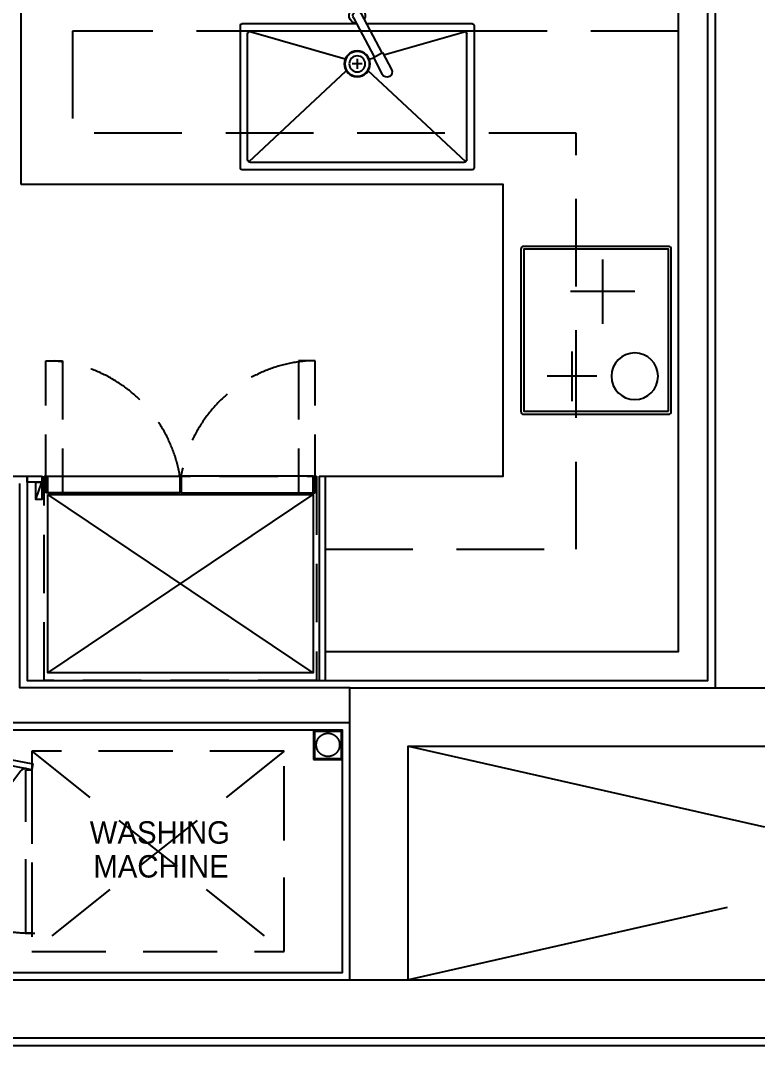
# Model space of a CAD drawing. Header units: millimetres. Extents: x 10000 to 302800, y 6800 to 229018.
# Drawn here: x 214321 to 216843, y 40253 to 43764 of the extents above; entities that cross this region are included whole.
import ezdxf

# ---------------------------------------------------------------- set-up
doc = ezdxf.new("R2010")
doc.units = ezdxf.units.MM
doc.header["$LTSCALE"] = 400
doc.header["$MEASUREMENT"] = 0
for name, pattern in [('X-ROOM TYPE-SR-1.3+1.7Bay$0$HIDDEN', [0.375, 0.25, -0.125]), ('X-ROOM TYPE-SR-1.3+1.7Bay$0$PHANTOM2', [1.25, 0.625, -0.125, 0.125, -0.125, 0.125, -0.125]), ('X-ROOM TYPE-SR-1.3+1.7Bay$0$X-ROOM TYPE-HOTEL-DS-1$0$DASHED', [3, 2, -1]), ('X-ROOM TYPE-SR-1.3+1.7Bay$0$X-ROOM TYPE-SR-2bay_1$0$X-ROOM TYPE-SR-1.3+1.7Bay$0$HIDDEN2', [4.7625, 3.175, -1.5875]), ('X-ROOM TYPE-SR-1.3+1.7Bay$0$X-ROOM TYPE-SR-2bay_1$0$X-ROOM TYPE-SR-3Bay$0$HIDDEN2', [4.7625, 3.175, -1.5875])]:
    doc.linetypes.add(name, pattern=pattern)
doc.layers.get('0').update_dxf_attribs({"linetype": 'CONTINUOUS'})
for name, color, linetype in [('A-TXT1', 3, 'CONTINUOUS'), ('X-ROOM TYPE-SR-1.3+1.7Bay$0$.WA_Built-in_Lower', 252, 'CONTINUOUS'), ('X-ROOM TYPE-SR-1.3+1.7Bay$0$.WA_Sani-Fix', 252, 'CONTINUOUS'), ('X-ROOM TYPE-SR-1.3+1.7Bay$0$.WA_SANIDRAIN', 252, 'CONTINUOUS'), ('X-ROOM TYPE-SR-1.3+1.7Bay$0$.WA_Wall-Finish', 252, 'CONTINUOUS'), ('X-ROOM TYPE-SR-1.3+1.7Bay$0$A-OPEN2', 252, 'X-ROOM TYPE-SR-1.3+1.7Bay$0$X-ROOM TYPE-HOTEL-DS-1$0$DASHED'), ('X-ROOM TYPE-SR-1.3+1.7Bay$0$A-WALD', 7, 'CONTINUOUS'), ('X-ROOM TYPE-SR-1.3+1.7Bay$0$X-ROOM TYPE-SR-1.3+1.7Bay$0$.WA_Furn', 252, 'CONTINUOUS'), ('X-ROOM TYPE-SR-1.3+1.7Bay$0$X-ROOM TYPE-SR-2bay_1$0$0-RefEdit0', 252, 'CONTINUOUS')]:
    doc.layers.add(name, color=color, linetype=linetype)
doc.styles.add('X-ROOM TYPE-SR-1.3+1.7Bay$0$X-ROOM TYPE-SR-2bay_1$0$X-ROOM TYPE-SR-1.3+1.7Bay$0$HY울릉도L', font='')
doc.styles.get('X-ROOM TYPE-SR-1.3+1.7Bay$0$X-ROOM TYPE-SR-2bay_1$0$X-ROOM TYPE-SR-1.3+1.7Bay$0$HY울릉도L').set_extended_font_data('HYGothic-Extra')

# ---------------------------------------------------------------- blocks, each defined once
blk = doc.blocks.new('X-ROOM TYPE-SR-1.3+1.7Bay$0$X-ROOM TYPE-SR-1.3+1.7Bay$0$X-ROOM TYPE-SR-1.3+1.7Bay$0$A$Ca76cda80')
at = {"layer": 'X-ROOM TYPE-SR-1.3+1.7Bay$0$.WA_Sani-Fix'}
for p, q in [((0, 795), (0, 5)), ((495, 800), (5, 800)), ((35, 775), (465, 775)), ((500, 795), (500, 431.9)), ((25, 765), (25, 757)), ((25, 765), (25, 35)), ((27.3, 771.4), (338.6, 437.4)), ((393.5, 491.4), (473.3, 770.6)), ((475, 765), (475, 445.1)), ((401.8, 487), (343.4, 517.7)), ((385, 455.2), (326.6, 485.9)), ((385, 455.2), (401.8, 487)), ((520.6, 387.2), (386.4, 457.8)), ((536.4, 412.8), (400.4, 484.3)), ((379.2, 441.3), (383.4, 456)), ((380.1, 400), (345.1, 400)), ((362.6, 417.5), (362.6, 382.5)), ((475, 411.2), (475, 35)), ((500, 398.1), (500, 5)), ((27.3, 28.6), (338.6, 362.6)), ((379.2, 358.7), (473.3, 29.4)), ((35, 25), (465, 25)), ((5, 0), (495, 0))]:
    blk.add_line(p, q, dxfattribs=at)
for radius in [44.5, 42.5, 27.5]:
    blk.add_circle((362.6, 400), radius, dxfattribs=at)
for centre, radius, start, end in [((5, 795), 5, 90, 180), ((35, 765), 10, 90, 180), ((465, 765), 10, 0, 90), ((495, 795), 5, 0, 90), ((335, 501.8), 18, 62.2454, 242.2454), ((528.5, 400), 27.5, 185.2137, 119.277), ((528.5, 400), 15, 238.3208, 58.3208), ((5, 5), 5, 180, 270), ((35, 35), 10, 180, 270), ((465, 35), 10, 270, 0), ((495, 5), 5, 270, 0)]:
    blk.add_arc(centre, radius, start, end, dxfattribs=at)
blk = doc.blocks.new('X-ROOM TYPE-SR-1.3+1.7Bay$0$REF-604L')
at = {"layer": 'X-ROOM TYPE-SR-1.3+1.7Bay$0$.WA_Built-in_Lower', "ltscale": 2}
for p, q in [((-454, 27), (454, 638)), ((454, 27), (-454, 638))]:
    blk.add_line(p, q, dxfattribs=at)
at = {"layer": 'X-ROOM TYPE-SR-1.3+1.7Bay$0$.WA_Built-in_Lower', "linetype": 'X-ROOM TYPE-SR-1.3+1.7Bay$0$HIDDEN', "ltscale": 2}
for points in [[(-461, 643), (-461, 1095), (-404, 1095), (-404, 643)], [(461, 643), (461, 1095), (404, 1095), (404, 643)], [(-466, 700), (466, 700), (466, 0), (-466, 0)]]:
    blk.add_lwpolyline(points, close=True, dxfattribs=at)
at = {"layer": 'X-ROOM TYPE-SR-1.3+1.7Bay$0$.WA_Built-in_Lower'}
for points in [[(-454, 700), (-2, 700), (-2, 643), (-454, 643)], [(2, 643), (454, 643), (454, 700), (2, 700)], [(-454, 638), (454, 638), (454, 27), (-454, 27)]]:
    blk.add_lwpolyline(points, close=True, dxfattribs=at)
at = {"layer": 'X-ROOM TYPE-SR-1.3+1.7Bay$0$.WA_Built-in_Lower', "linetype": 'X-ROOM TYPE-SR-1.3+1.7Bay$0$HIDDEN', "ltscale": 2}
for centre, start, end in [((-470.1, 621.9), 9.4732, 85.4517), ((470.1, 621.9), 94.5483, 170.5268)]:
    blk.add_arc(centre, 474.6, start, end, dxfattribs=at)
blk = doc.blocks.new('X-ROOM TYPE-SR-1.3+1.7Bay$0$X-ROOM TYPE-SR-1.3+1.7Bay$0$X-ROOM TYPE-SR-1.3+1.7Bay$0$A$Ca1b52838')
at = {"layer": 'X-ROOM TYPE-SR-1.3+1.7Bay$0$.WA_Sani-Fix', "ltscale": 150}
for p, q in [((420, 390), (420, 170)), ((130, 260), (130, 90)), ((530, 280), (310, 280)), ((215, 175), (45, 175))]:
    blk.add_line(p, q, dxfattribs=at)
blk.add_lwpolyline([(10, 515), (565, 515, -0.414214), (575, 505), (575, 10, -0.414214), (565, 0), (10, 0, -0.414214), (0, 10), (0, 505, -0.414214)], format="xyb", close=True, dxfattribs=at)
blk.add_lwpolyline([(10, 505), (565, 505), (565, 10), (10, 10)], close=True, dxfattribs=at)
blk.add_circle((130, 390), 80, dxfattribs=at)
blk = doc.blocks.new('X-ROOM TYPE-SR-1.3+1.7Bay$0$A$C025413A3')
at = {"layer": 'X-ROOM TYPE-SR-1.3+1.7Bay$0$.WA_SANIDRAIN', "color": 8, "linetype": 'X-ROOM TYPE-SR-1.3+1.7Bay$0$HIDDEN', "ltscale": 100, "elevation": 0}
for points in [[(0, 0), (100, 0), (100, 100), (0, 100)], [(3.8, 3.8), (96.2, 3.8), (96.2, 96.1), (3.8, 96.1)]]:
    blk.add_lwpolyline(points, close=True, dxfattribs=at)
at = {"layer": 'X-ROOM TYPE-SR-1.3+1.7Bay$0$.WA_SANIDRAIN', "color": 8, "linetype": 'X-ROOM TYPE-SR-1.3+1.7Bay$0$HIDDEN', "ltscale": 100}
blk.add_circle((49.9, 50, 0), 39.9, dxfattribs=at)
blk = doc.blocks.new('X-ROOM TYPE-SR-1.3+1.7Bay$0$X-ROOM TYPE-SR-2bay_1$0$WASHING MACHINE')
at = {"layer": 'X-ROOM TYPE-SR-1.3+1.7Bay$0$X-ROOM TYPE-SR-2bay_1$0$0-RefEdit0', "color": 8, "linetype": 'X-ROOM TYPE-SR-1.3+1.7Bay$0$X-ROOM TYPE-SR-2bay_1$0$X-ROOM TYPE-SR-1.3+1.7Bay$0$HIDDEN2', "ltscale": 0.2}
for p, q in [((0, 343), (-864, -343)), ((-864, 343), (0, -343))]:
    blk.add_line(p, q, dxfattribs=at)
for points in [[(-1414, 385.5), (-1410.2, 405.2), (-860.2, 299.6), (-864, 280), (-1414, 385.5)], [(-864, -280), (-884, -280), (-884, 280), (-864, 280), (-864, -280)]]:
    blk.add_lwpolyline(points, dxfattribs=at)
blk.add_lwpolyline([(-864, 280), (-881.3, 283.3, 0.284079), (-901, 275.8), (-942.6, 221.4, -0.284079), (-991.8, 202.7), (-1323.9, 266.4, -0.284079), (-1362.6, 302), (-1381.2, 368, 0.284079), (-1396.6, 382.2), (-1414, 385.5)], format="xyb", dxfattribs=at)
blk.add_lwpolyline([(-864, 343), (-864, -343), (0, -343), (0, 343)], close=True, dxfattribs=at)
blk.add_arc((-864, 280), 560, 167.093, 279.1397, dxfattribs=at)
at = {"layer": 'X-ROOM TYPE-SR-1.3+1.7Bay$0$X-ROOM TYPE-SR-2bay_1$0$0-RefEdit0', "color": 8, "linetype": 'X-ROOM TYPE-SR-1.3+1.7Bay$0$X-ROOM TYPE-SR-2bay_1$0$X-ROOM TYPE-SR-1.3+1.7Bay$0$HIDDEN2', "ltscale": 0.2, "style": 'X-ROOM TYPE-SR-1.3+1.7Bay$0$X-ROOM TYPE-SR-2bay_1$0$X-ROOM TYPE-SR-1.3+1.7Bay$0$HY울릉도L'}
for s, p in [('WASHING', (-665.6, 26.5)), ('MACHINE', (-653.2, -89.5))]:
    blk.add_text(s, height=76.8, dxfattribs=at).set_placement(p)
blk = doc.blocks.new('X-ROOM TYPE-SR-1.3+1.7Bay')
at = {"layer": 'X-ROOM TYPE-SR-1.3+1.7Bay$0$.WA_Built-in_Lower'}
for p, q in [((209543.8, 61596.2), (209543.8, 62296.2)), ((209593.8, 60516.2), (209613.8, 60576.2)), ((210563.8, 60596.2), (210563.8, 59896.2)), ((210583.8, 60596.2), (210583.8, 59896.2))]:
    blk.add_line(p, q, dxfattribs=at)
at = {"layer": 'X-ROOM TYPE-SR-1.3+1.7Bay$0$.WA_Built-in_Lower', "linetype": 'X-ROOM TYPE-SR-1.3+1.7Bay$0$HIDDEN', "ltscale": 3}
for p, q in [((211793.8, 62121.2), (209718.8, 62121.2)), ((209718.8, 62121.2), (209718.8, 61771.2))]:
    blk.add_line(p, q, dxfattribs=at)
at = {"layer": 'X-ROOM TYPE-SR-1.3+1.7Bay$0$.WA_Built-in_Lower'}
for points in [[(210563.8, 59896.2), (211893.8, 59896.2), (211893.8, 62296.2), (209543.8, 62296.2)], [(210583.8, 59996.2), (211793.8, 59996.2), (211793.8, 62296.2)], [(210563.8, 60596.2), (211193.8, 60596.2), (211193.8, 61596.2), (209543.8, 61596.2)]]:
    blk.add_lwpolyline(points, dxfattribs=at)
at = {"layer": 'X-ROOM TYPE-SR-1.3+1.7Bay$0$.WA_Built-in_Lower', "linetype": 'X-ROOM TYPE-SR-1.3+1.7Bay$0$HIDDEN', "ltscale": 3}
blk.add_lwpolyline([(210583.8, 60346.2), (211443.8, 60346.2), (211443.8, 61771.2), (209718.8, 61771.2)], dxfattribs=at)
at = {"layer": 'X-ROOM TYPE-SR-1.3+1.7Bay$0$.WA_Built-in_Lower'}
for points in [[(209563.8, 60596.2), (209613.8, 60596.2), (209613.8, 60576.2), (209563.8, 60576.2)], [(209613.8, 60576.2), (209613.8, 60516.2), (209593.8, 60516.2), (209593.8, 60576.2)]]:
    blk.add_lwpolyline(points, close=True, dxfattribs=at)
at = {"layer": 'X-ROOM TYPE-SR-1.3+1.7Bay$0$.WA_Wall-Finish'}
blk.add_line((209291, 58646.5, 0.3), (215499, 58646.4, 0.3), dxfattribs=at)
blk.add_lwpolyline([(209291, 58896.2), (210643.8, 58896.2), (210643.8, 59726.2), (209393.8, 59726.2), (209393.8, 60596.2), (209563.8, 60596.2), (209563.8, 59896.2), (211893.8, 59896.2), (211893.8, 63096.2)], dxfattribs=at)
at = {"layer": 'X-ROOM TYPE-SR-1.3+1.7Bay$0$A-OPEN2', "linetype": 'X-ROOM TYPE-SR-1.3+1.7Bay$0$PHANTOM2', "ltscale": 5}
for p, q in [((210869.3, 59671.2), (214398.9, 58871.2)), ((214398.9, 59671.2), (210869.3, 58871.2))]:
    blk.add_line(p, q, dxfattribs=at)
at = {"layer": 'X-ROOM TYPE-SR-1.3+1.7Bay$0$A-WALD'}
for p, q in [((211918.8, 63096.2), (211918.8, 59871.2)), ((210668.8, 59751.2), (209418.8, 59751.2))]:
    blk.add_line(p, q, dxfattribs=at)
for points in [[(210668.8, 59871.2), (209538.8, 59871.2), (209538.8, 60571.2)], [(210668.8, 58871.2), (210668.8, 59871.2), (214598.9, 59871.2), (214598.9, 58871.2)], [(210868.8, 58871.2), (210868.8, 59671.2), (214398.9, 59671.2), (214398.9, 58871.2)], [(209291, 58871.2), (215449, 58871.2)], [(215449, 58671.2), (209291, 58671.2)]]:
    blk.add_lwpolyline(points, dxfattribs=at)
at = {"linetype": 'X-ROOM TYPE-SR-1.3+1.7Bay$0$X-ROOM TYPE-SR-2bay_1$0$X-ROOM TYPE-SR-3Bay$0$HIDDEN2', "ltscale": 0.2}
blk.add_blockref('X-ROOM TYPE-SR-1.3+1.7Bay$0$X-ROOM TYPE-SR-2bay_1$0$WASHING MACHINE', (210443.8, 59311.2), dxfattribs=at)
at = {"layer": 'X-ROOM TYPE-SR-1.3+1.7Bay$0$.WA_Built-in_Lower'}
blk.add_blockref('X-ROOM TYPE-SR-1.3+1.7Bay$0$REF-604L', (210088.8, 59896.2), dxfattribs=at)
at = {"layer": 'X-ROOM TYPE-SR-1.3+1.7Bay$0$.WA_Sani-Fix', "ltscale": 5}
blk.add_blockref('X-ROOM TYPE-SR-1.3+1.7Bay$0$A$C025413A3', (210543.8, 59626.2), dxfattribs=at)
at = {"layer": 'X-ROOM TYPE-SR-1.3+1.7Bay$0$X-ROOM TYPE-SR-1.3+1.7Bay$0$.WA_Furn', "xscale": -1, "rotation": 270}
for name, p in [('X-ROOM TYPE-SR-1.3+1.7Bay$0$X-ROOM TYPE-SR-1.3+1.7Bay$0$X-ROOM TYPE-SR-1.3+1.7Bay$0$A$Ca76cda80', (210293.8, 61646.2)), ('X-ROOM TYPE-SR-1.3+1.7Bay$0$X-ROOM TYPE-SR-1.3+1.7Bay$0$X-ROOM TYPE-SR-1.3+1.7Bay$0$A$Ca1b52838', (211253.8, 60808.7))]:
    blk.add_blockref(name, p, dxfattribs=at)
blk = doc.blocks.new('X-INT-HOTEL-9F~20F')
blk.add_blockref('X-ROOM TYPE-SR-1.3+1.7Bay', (0, 0))
blk = doc.blocks.new('X-BASE-9F')
blk.add_blockref('X-INT-HOTEL-9F~20F', (0, 0))

msp = doc.modelspace()

# ---------------------------------------------------------------- block references
at = {"layer": 'A-TXT1'}
msp.add_blockref('X-BASE-9F', (4779.3, -18393.7), dxfattribs=at)

doc.saveas('drawing.dxf')
